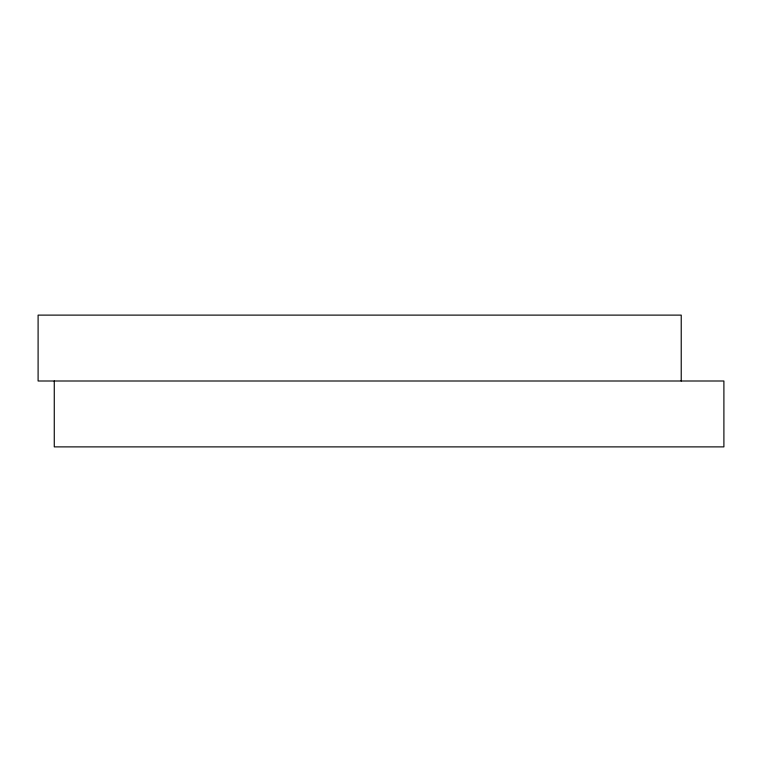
<?xml version="1.0" encoding="UTF-8"?>
<svg xmlns="http://www.w3.org/2000/svg" width="762" height="762" viewBox="0 0 762 762"><rect width="100%" height="100%" fill="white"/><g stroke="black" fill="none" stroke-linecap="round" stroke-linejoin="round"><path stroke-width="1.14" d="M681.228 381L681.228 315.116L38.1 315.116L38.1 381L723.9 381L723.9 446.884L54.264 446.884L54.264 381"/></g></svg>
